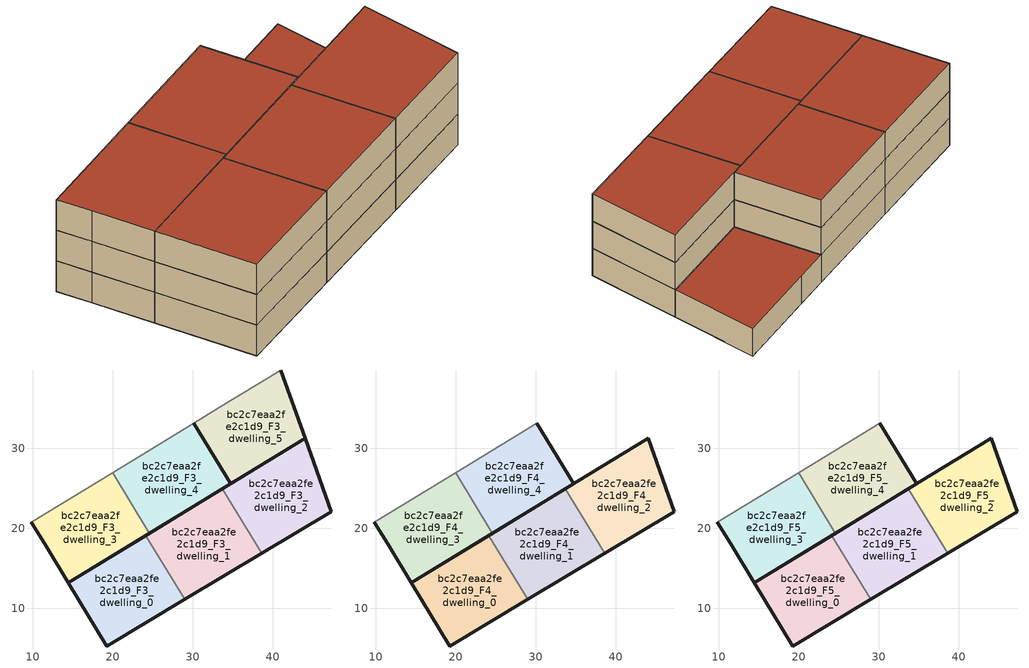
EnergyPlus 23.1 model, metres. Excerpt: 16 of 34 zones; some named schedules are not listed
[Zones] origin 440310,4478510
bc2c7eaa2fe2c1d9_F3_dwelling_0
 floor to bc2c7eaa2fe2c1d9_F2_dwelling_0 (EU_floor_Construction): 28.99,11.11 24.13,19.09 14.45,13.19 19.27,5.28 z9
 wall outside (EU_wall_Construction): 28.99,11.11 19.27,5.28 14.46,13.19 24.13,19.09 z9:12
 wall to bc2c7eaa2fe2c1d9_F3_dwelling_1 (EU_wall_Construction): 24.13,19.09 28.99,11.11 z9:12
bc2c7eaa2fe2c1d9_F3_dwelling_1
 floor to bc2c7eaa2fe2c1d9_F2_dwelling_1 (EU_floor_Construction): 38.62,16.88 33.72,24.93 24.13,19.09 28.99,11.11 z9
 wall outside (EU_wall_Construction): 38.62,16.88 28.99,11.11 / 24.13,19.09 33.72,24.93 z9:12
 wall to bc2c7eaa2fe2c1d9_F3_dwelling_2 (EU_wall_Construction): 33.72,24.93 38.63,16.88 z9:12
bc2c7eaa2fe2c1d9_F3_dwelling_2
 floor to bc2c7eaa2fe2c1d9_F2_dwelling_2 (EU_floor_Construction): 47.32,22.08 44.08,31.24 33.72,24.93 38.62,16.88 z9
 wall outside (EU_wall_Construction): 33.72,24.93 44.08,31.24 47.32,22.08 38.62,16.88 z9:12
bc2c7eaa2fe2c1d9_F3_dwelling_3
 floor to bc2c7eaa2fe2c1d9_F2_dwelling_3 (EU_floor_Construction): 24.59,19.37 19.97,26.95 9.83,20.77 11.5,18.05 14.45,13.19 z9
 wall outside (EU_wall_Construction): 24.59,19.37 14.46,13.19 11.5,18.05 9.83,20.77 z9:12
 wall adiabatic (EU_wall_Construction): 9.83,20.77 19.97,26.95 z9:12
 wall to bc2c7eaa2fe2c1d9_F3_dwelling_4 (EU_wall_Construction): 19.97,26.95 24.59,19.37 z9:12
bc2c7eaa2fe2c1d9_F3_dwelling_4
 floor to bc2c7eaa2fe2c1d9_F2_dwelling_4 (EU_floor_Construction): 34.73,25.55 30.12,33.13 19.97,26.95 24.59,19.37 z9
 wall outside (EU_wall_Construction): 34.73,25.55 24.59,19.37 / 30.12,33.13 34.74,25.55 z9:12
 wall adiabatic (EU_wall_Construction): 19.97,26.95 30.12,33.13 z9:12
bc2c7eaa2fe2c1d9_F3_dwelling_5
 floor to bc2c7eaa2fe2c1d9_F2_dwelling_5 (EU_floor_Construction): 44.08,31.24 41.05,39.81 33.29,35.06 30.12,33.13 34.73,25.55 z9
 wall outside (EU_wall_Construction): 41.05,39.81 44.08,31.24 34.73,25.55 / 34.74,25.55 30.12,33.13 z9:12
 wall adiabatic (EU_wall_Construction): 30.12,33.13 33.29,35.06 41.05,39.81 z9:12
 roof outside (EU_roof_Construction): 41.05,39.81 44.08,31.24 34.73,25.55 30.12,33.13 33.29,35.06 z12
bc2c7eaa2fe2c1d9_F4_dwelling_0
 floor to bc2c7eaa2fe2c1d9_F3_dwelling_0 (EU_floor_Construction): 28.99,11.11 24.13,19.09 14.45,13.19 19.27,5.28 z12
 wall outside (EU_wall_Construction): 28.99,11.11 19.27,5.28 14.46,13.19 24.13,19.09 z12:15
 wall to bc2c7eaa2fe2c1d9_F4_dwelling_1 (EU_wall_Construction): 24.13,19.09 28.99,11.11 z12:15
bc2c7eaa2fe2c1d9_F4_dwelling_1
 floor to bc2c7eaa2fe2c1d9_F3_dwelling_1 (EU_floor_Construction): 38.62,16.88 33.72,24.93 24.13,19.09 28.99,11.11 z12
 wall outside (EU_wall_Construction): 38.62,16.88 28.99,11.11 / 24.13,19.09 33.72,24.93 z12:15
 wall to bc2c7eaa2fe2c1d9_F4_dwelling_2 (EU_wall_Construction): 33.72,24.93 38.63,16.88 z12:15
bc2c7eaa2fe2c1d9_F4_dwelling_2
 floor to bc2c7eaa2fe2c1d9_F3_dwelling_2 (EU_floor_Construction): 47.32,22.08 44.08,31.24 33.72,24.93 38.62,16.88 z12
 wall outside (EU_wall_Construction): 33.72,24.93 44.08,31.24 47.32,22.08 38.62,16.88 z12:15
bc2c7eaa2fe2c1d9_F4_dwelling_3
 floor to bc2c7eaa2fe2c1d9_F3_dwelling_3 (EU_floor_Construction): 24.59,19.37 19.97,26.95 9.83,20.77 11.5,18.05 14.45,13.19 z12
 wall outside (EU_wall_Construction): 24.59,19.37 14.46,13.19 11.5,18.05 9.83,20.77 z12:15
 wall adiabatic (EU_wall_Construction): 9.83,20.77 19.97,26.95 z12:15
 wall to bc2c7eaa2fe2c1d9_F4_dwelling_4 (EU_wall_Construction): 19.97,26.95 24.59,19.37 z12:15
bc2c7eaa2fe2c1d9_F4_dwelling_4
 floor to bc2c7eaa2fe2c1d9_F3_dwelling_4 (EU_floor_Construction): 34.73,25.55 30.12,33.13 19.97,26.95 24.59,19.37 z12
 wall outside (EU_wall_Construction): 30.12,33.13 34.73,25.55 24.59,19.37 z12:15
 wall adiabatic (EU_wall_Construction): 19.97,26.95 30.12,33.13 z12:15
bc2c7eaa2fe2c1d9_F5_dwelling_0
 floor to bc2c7eaa2fe2c1d9_F4_dwelling_0 (EU_floor_Construction): 28.99,11.11 24.13,19.09 14.45,13.19 19.27,5.28 z15
 wall outside (EU_wall_Construction): 28.99,11.11 19.27,5.28 14.46,13.19 24.13,19.09 z15:18
 wall to bc2c7eaa2fe2c1d9_F5_dwelling_1 (EU_wall_Construction): 24.13,19.09 28.99,11.11 z15:18
 roof outside (EU_roof_Construction): 24.13,19.09 28.99,11.11 19.27,5.28 14.46,13.19 z18
bc2c7eaa2fe2c1d9_F5_dwelling_1
 floor to bc2c7eaa2fe2c1d9_F4_dwelling_1 (EU_floor_Construction): 38.62,16.88 33.72,24.93 24.13,19.09 28.99,11.11 z15
 wall outside (EU_wall_Construction): 38.62,16.88 28.99,11.11 / 24.13,19.09 33.72,24.93 z15:18
 wall to bc2c7eaa2fe2c1d9_F5_dwelling_2 (EU_wall_Construction): 33.72,24.93 38.63,16.88 z15:18
 roof outside (EU_roof_Construction): 33.72,24.93 38.62,16.88 28.99,11.11 24.13,19.09 z18
bc2c7eaa2fe2c1d9_F5_dwelling_2
 floor to bc2c7eaa2fe2c1d9_F4_dwelling_2 (EU_floor_Construction): 47.32,22.08 44.08,31.24 33.72,24.93 38.62,16.88 z15
 wall outside (EU_wall_Construction): 33.72,24.93 44.08,31.24 47.32,22.08 38.62,16.88 z15:18
 roof outside (EU_roof_Construction): 44.08,31.24 47.32,22.08 38.62,16.88 33.72,24.93 z18
bc2c7eaa2fe2c1d9_F5_dwelling_3
 floor to bc2c7eaa2fe2c1d9_F4_dwelling_3 (EU_floor_Construction): 24.59,19.37 19.97,26.95 9.83,20.77 11.5,18.05 14.45,13.19 z15
 wall outside (EU_wall_Construction): 24.59,19.37 14.46,13.19 11.5,18.05 9.83,20.77 z15:18
 wall adiabatic (EU_wall_Construction): 9.83,20.77 19.97,26.95 z15:18
 wall to bc2c7eaa2fe2c1d9_F5_dwelling_4 (EU_wall_Construction): 19.97,26.95 24.59,19.37 z15:18
 roof outside (EU_roof_Construction): 19.97,26.95 24.59,19.37 14.46,13.19 11.5,18.05 9.83,20.77 z18
bc2c7eaa2fe2c1d9_F5_dwelling_4
 floor to bc2c7eaa2fe2c1d9_F4_dwelling_4 (EU_floor_Construction): 34.73,25.55 30.12,33.13 19.97,26.95 24.59,19.37 z15
 wall outside (EU_wall_Construction): 30.12,33.13 34.73,25.55 24.59,19.37 z15:18
 wall adiabatic (EU_wall_Construction): 19.97,26.95 30.12,33.13 z15:18
 roof outside (EU_roof_Construction): 30.12,33.13 34.73,25.55 24.59,19.37 19.97,26.95 z18
[Building]
EU S2 Campaign: North Axis=0; Terrain=City; Solar Distribution=FullExterior
[Site:Location]
Madrid: Latitude=40.5; Longitude=-3.5; Time Zone=1; Elevation=609
[SizingPeriod:WeatherFileDays]
AnnualSizingPeriod: Begin Month=1; Begin Day of Month=1; End Month=12; End Day of Month=31; Day of Week for Start Day=Monday; Use Weather File Daylight Saving Period=No; Use Weather File Rain and Snow Indicators=No
[MATERIAL]
EU_InternalMass_Material: Roughness=MediumRough; Thickness=0.1; Conductivity=1; Density=1800; Specific Heat=900; Thermal Absorptance=0.9; Solar Absorptance=0.7; Visible Absorptance=0.7
[MATERIAL:NOMASS] Roughness=MediumRough; Thermal Absorptance=0.9; Solar Absorptance=0.7; Visible Absorptance=0.7
Name | Thermal Resistance
EU_wall_NoMass | 0.609216
EU_roof_NoMass | 0.513268
EU_floor_NoMass | 0.568163
[CONSTRUCTION]
EU_wall_Construction: EU_wall_NoMass
EU_roof_Construction: EU_roof_NoMass
EU_floor_Construction: EU_floor_NoMass
EU_InternalMass_Construction: EU_InternalMass_Material
[ZONE] Type=1; Multiplier=1; Ceiling Height=autocalculate; Floor Area=autocalculate; Part of Total Floor Area=Yes
Name | Volume
bc2c7eaa2fe2c1d9_F3_dwelling_0; bc2c7eaa2fe2c1d9_F4_dwelling_0; bc2c7eaa2fe2c1d9_F5_dwelling_0 | 316.265
bc2c7eaa2fe2c1d9_F3_dwelling_1; bc2c7eaa2fe2c1d9_F4_dwelling_1; bc2c7eaa2fe2c1d9_F5_dwelling_1 | 316.295
bc2c7eaa2fe2c1d9_F3_dwelling_2; bc2c7eaa2fe2c1d9_F4_dwelling_2; bc2c7eaa2fe2c1d9_F5_dwelling_2 | 316.278
bc2c7eaa2fe2c1d9_F3_dwelling_3; bc2c7eaa2fe2c1d9_F4_dwelling_3; bc2c7eaa2fe2c1d9_F5_dwelling_3 | 316.269
bc2c7eaa2fe2c1d9_F3_dwelling_4; bc2c7eaa2fe2c1d9_F4_dwelling_4; bc2c7eaa2fe2c1d9_F5_dwelling_4 | 316.26
bc2c7eaa2fe2c1d9_F3_dwelling_5 | 316.271
[INTERNALMASS] Construction=EU_InternalMass_Construction
Name | Zone or ZoneList | Surface Area
bc2c7eaa2fe2c1d9_F3_dwelling_0_EU_InternalMass | bc2c7eaa2fe2c1d9_F3_dwelling_0 | 105.422
bc2c7eaa2fe2c1d9_F3_dwelling_1_EU_InternalMass | bc2c7eaa2fe2c1d9_F3_dwelling_1 | 105.431
bc2c7eaa2fe2c1d9_F3_dwelling_2_EU_InternalMass | bc2c7eaa2fe2c1d9_F3_dwelling_2 | 105.426
bc2c7eaa2fe2c1d9_F3_dwelling_3_EU_InternalMass | bc2c7eaa2fe2c1d9_F3_dwelling_3 | 105.423
bc2c7eaa2fe2c1d9_F3_dwelling_4_EU_InternalMass | bc2c7eaa2fe2c1d9_F3_dwelling_4 | 105.42
bc2c7eaa2fe2c1d9_F3_dwelling_5_EU_InternalMass | bc2c7eaa2fe2c1d9_F3_dwelling_5 | 105.424
bc2c7eaa2fe2c1d9_F4_dwelling_0_EU_InternalMass | bc2c7eaa2fe2c1d9_F4_dwelling_0 | 105.422
bc2c7eaa2fe2c1d9_F4_dwelling_1_EU_InternalMass | bc2c7eaa2fe2c1d9_F4_dwelling_1 | 105.431
bc2c7eaa2fe2c1d9_F4_dwelling_2_EU_InternalMass | bc2c7eaa2fe2c1d9_F4_dwelling_2 | 105.426
bc2c7eaa2fe2c1d9_F4_dwelling_3_EU_InternalMass | bc2c7eaa2fe2c1d9_F4_dwelling_3 | 158.143
bc2c7eaa2fe2c1d9_F4_dwelling_4_EU_InternalMass | bc2c7eaa2fe2c1d9_F4_dwelling_4 | 158.139
bc2c7eaa2fe2c1d9_F5_dwelling_0_EU_InternalMass | bc2c7eaa2fe2c1d9_F5_dwelling_0 | 105.422
bc2c7eaa2fe2c1d9_F5_dwelling_1_EU_InternalMass | bc2c7eaa2fe2c1d9_F5_dwelling_1 | 105.431
bc2c7eaa2fe2c1d9_F5_dwelling_2_EU_InternalMass | bc2c7eaa2fe2c1d9_F5_dwelling_2 | 105.426
bc2c7eaa2fe2c1d9_F5_dwelling_3_EU_InternalMass | bc2c7eaa2fe2c1d9_F5_dwelling_3 | 158.143
bc2c7eaa2fe2c1d9_F5_dwelling_4_EU_InternalMass | bc2c7eaa2fe2c1d9_F5_dwelling_4 | 158.139
[OTHEREQUIPMENT] Fuel Type=Electricity; Design Level Calculation Method=Watts/Area; Power per Zone Floor Area=1; Fraction Latent=0; Fraction Radiant=0; Fraction Lost=0; Carbon Dioxide Generation Rate=0; EndUse Subcategory=EU_Step8_InternalGains
Name | Zone or ZoneList or Space or SpaceList | Schedule
EU_Step8_InternalGain_bc2c7eaa2fe2c1d9_F3_dwelling_0_f000 | bc2c7eaa2fe2c1d9_F3_dwelling_0 | EU_Step8_GainSchedule_bc2c7eaa2fe2c1d9_F3_dwelling_0_f000
EU_Step8_InternalGain_bc2c7eaa2fe2c1d9_F3_dwelling_1_f000 | bc2c7eaa2fe2c1d9_F3_dwelling_1 | EU_Step8_GainSchedule_bc2c7eaa2fe2c1d9_F3_dwelling_1_f000
EU_Step8_InternalGain_bc2c7eaa2fe2c1d9_F3_dwelling_2_f000 | bc2c7eaa2fe2c1d9_F3_dwelling_2 | EU_Step8_GainSchedule_bc2c7eaa2fe2c1d9_F3_dwelling_2_f000
EU_Step8_InternalGain_bc2c7eaa2fe2c1d9_F3_dwelling_3_f000 | bc2c7eaa2fe2c1d9_F3_dwelling_3 | EU_Step8_GainSchedule_bc2c7eaa2fe2c1d9_F3_dwelling_3_f000
EU_Step8_InternalGain_bc2c7eaa2fe2c1d9_F3_dwelling_4_f000 | bc2c7eaa2fe2c1d9_F3_dwelling_4 | EU_Step8_GainSchedule_bc2c7eaa2fe2c1d9_F3_dwelling_4_f000
EU_Step8_InternalGain_bc2c7eaa2fe2c1d9_F3_dwelling_5_f000 | bc2c7eaa2fe2c1d9_F3_dwelling_5 | EU_Step8_GainSchedule_bc2c7eaa2fe2c1d9_F3_dwelling_5_f000
EU_Step8_InternalGain_bc2c7eaa2fe2c1d9_F4_dwelling_0_f000 | bc2c7eaa2fe2c1d9_F4_dwelling_0 | EU_Step8_GainSchedule_bc2c7eaa2fe2c1d9_F4_dwelling_0_f000
EU_Step8_InternalGain_bc2c7eaa2fe2c1d9_F4_dwelling_1_f000 | bc2c7eaa2fe2c1d9_F4_dwelling_1 | EU_Step8_GainSchedule_bc2c7eaa2fe2c1d9_F4_dwelling_1_f000
EU_Step8_InternalGain_bc2c7eaa2fe2c1d9_F4_dwelling_2_f000 | bc2c7eaa2fe2c1d9_F4_dwelling_2 | EU_Step8_GainSchedule_bc2c7eaa2fe2c1d9_F4_dwelling_2_f000
EU_Step8_InternalGain_bc2c7eaa2fe2c1d9_F4_dwelling_3_f000 | bc2c7eaa2fe2c1d9_F4_dwelling_3 | EU_Step8_GainSchedule_bc2c7eaa2fe2c1d9_F4_dwelling_3_f000
EU_Step8_InternalGain_bc2c7eaa2fe2c1d9_F4_dwelling_4_f000 | bc2c7eaa2fe2c1d9_F4_dwelling_4 | EU_Step8_GainSchedule_bc2c7eaa2fe2c1d9_F4_dwelling_4_f000
EU_Step8_InternalGain_bc2c7eaa2fe2c1d9_F5_dwelling_0_f000 | bc2c7eaa2fe2c1d9_F5_dwelling_0 | EU_Step8_GainSchedule_bc2c7eaa2fe2c1d9_F5_dwelling_0_f000
EU_Step8_InternalGain_bc2c7eaa2fe2c1d9_F5_dwelling_1_f000 | bc2c7eaa2fe2c1d9_F5_dwelling_1 | EU_Step8_GainSchedule_bc2c7eaa2fe2c1d9_F5_dwelling_1_f000
EU_Step8_InternalGain_bc2c7eaa2fe2c1d9_F5_dwelling_2_f000 | bc2c7eaa2fe2c1d9_F5_dwelling_2 | EU_Step8_GainSchedule_bc2c7eaa2fe2c1d9_F5_dwelling_2_f000
EU_Step8_InternalGain_bc2c7eaa2fe2c1d9_F5_dwelling_3_f000 | bc2c7eaa2fe2c1d9_F5_dwelling_3 | EU_Step8_GainSchedule_bc2c7eaa2fe2c1d9_F5_dwelling_3_f000
EU_Step8_InternalGain_bc2c7eaa2fe2c1d9_F5_dwelling_4_f000 | bc2c7eaa2fe2c1d9_F5_dwelling_4 | EU_Step8_GainSchedule_bc2c7eaa2fe2c1d9_F5_dwelling_4_f000
[ZONEVENTILATION:DESIGNFLOWRATE] Schedule=EU_AlwaysOn; Design Flow Rate Calculation Method=AirChanges/Hour; Air Changes per Hour=0.752966; Ventilation Type=Natural; Fan Pressure Rise=0; Fan Total Efficiency=1; Constant Term Coefficient=1; Temperature Term Coefficient=0; Velocity Term Coefficient=0; Velocity Squared Term Coefficient=0; Minimum Indoor Temperature=-100; Maximum Indoor Temperature=100; Delta Temperature=-100; Minimum Outdoor Temperature=-100; Maximum Outdoor Temperature=100; Maximum Wind Speed=40
Name | Zone or ZoneList or Space or SpaceList
EU_ConstantAir_bc2c7eaa2fe2c1d9_F3_dwelling_0 | bc2c7eaa2fe2c1d9_F3_dwelling_0
EU_ConstantAir_bc2c7eaa2fe2c1d9_F3_dwelling_1 | bc2c7eaa2fe2c1d9_F3_dwelling_1
EU_ConstantAir_bc2c7eaa2fe2c1d9_F3_dwelling_2 | bc2c7eaa2fe2c1d9_F3_dwelling_2
EU_ConstantAir_bc2c7eaa2fe2c1d9_F3_dwelling_3 | bc2c7eaa2fe2c1d9_F3_dwelling_3
EU_ConstantAir_bc2c7eaa2fe2c1d9_F3_dwelling_4 | bc2c7eaa2fe2c1d9_F3_dwelling_4
EU_ConstantAir_bc2c7eaa2fe2c1d9_F3_dwelling_5 | bc2c7eaa2fe2c1d9_F3_dwelling_5
EU_ConstantAir_bc2c7eaa2fe2c1d9_F4_dwelling_0 | bc2c7eaa2fe2c1d9_F4_dwelling_0
EU_ConstantAir_bc2c7eaa2fe2c1d9_F4_dwelling_1 | bc2c7eaa2fe2c1d9_F4_dwelling_1
EU_ConstantAir_bc2c7eaa2fe2c1d9_F4_dwelling_2 | bc2c7eaa2fe2c1d9_F4_dwelling_2
EU_ConstantAir_bc2c7eaa2fe2c1d9_F4_dwelling_3 | bc2c7eaa2fe2c1d9_F4_dwelling_3
EU_ConstantAir_bc2c7eaa2fe2c1d9_F4_dwelling_4 | bc2c7eaa2fe2c1d9_F4_dwelling_4
EU_ConstantAir_bc2c7eaa2fe2c1d9_F5_dwelling_0 | bc2c7eaa2fe2c1d9_F5_dwelling_0
EU_ConstantAir_bc2c7eaa2fe2c1d9_F5_dwelling_1 | bc2c7eaa2fe2c1d9_F5_dwelling_1
EU_ConstantAir_bc2c7eaa2fe2c1d9_F5_dwelling_2 | bc2c7eaa2fe2c1d9_F5_dwelling_2
EU_ConstantAir_bc2c7eaa2fe2c1d9_F5_dwelling_3 | bc2c7eaa2fe2c1d9_F5_dwelling_3
EU_ConstantAir_bc2c7eaa2fe2c1d9_F5_dwelling_4 | bc2c7eaa2fe2c1d9_F5_dwelling_4
[HVACTEMPLATE:ZONE:IDEALLOADSAIRSYSTEM] System Availability Schedule=EU_AlwaysOn; Maximum Heating Supply Air Temperature=50; Minimum Cooling Supply Air Temperature=13; Maximum Heating Supply Air Humidity Ratio=0.0156; Minimum Cooling Supply Air Humidity Ratio=0.0077; Heating Limit=NoLimit; Cooling Limit=NoLimit; Heating Availability Schedule=EU_AlwaysOn; Cooling Availability Schedule=EU_CoolingOff; Dehumidification Control Type=ConstantSensibleHeatRatio; Cooling Sensible Heat Ratio=0.7; Dehumidification Setpoint=60; Humidification Control Type=None; Humidification Setpoint=30; Outdoor Air Method=None; Outdoor Air Flow Rate per Person=0.00944; Outdoor Air Flow Rate per Zone Floor Area=0; Outdoor Air Flow Rate per Zone=0; Demand Controlled Ventilation Type=None; Outdoor Air Economizer Type=NoEconomizer; Heat Recovery Type=None; Sensible Heat Recovery Effectiveness=0.7; Latent Heat Recovery Effectiveness=0.65
Name | Template Thermostat
bc2c7eaa2fe2c1d9_F3_dwelling_0 | EU_HeatOnly_bc2c7eaa2fe2c1d9_F3_dwelling_0
bc2c7eaa2fe2c1d9_F3_dwelling_1 | EU_HeatOnly_bc2c7eaa2fe2c1d9_F3_dwelling_1
bc2c7eaa2fe2c1d9_F3_dwelling_2 | EU_HeatOnly_bc2c7eaa2fe2c1d9_F3_dwelling_2
bc2c7eaa2fe2c1d9_F3_dwelling_3 | EU_HeatOnly_bc2c7eaa2fe2c1d9_F3_dwelling_3
bc2c7eaa2fe2c1d9_F3_dwelling_4 | EU_HeatOnly_bc2c7eaa2fe2c1d9_F3_dwelling_4
bc2c7eaa2fe2c1d9_F3_dwelling_5 | EU_HeatOnly_bc2c7eaa2fe2c1d9_F3_dwelling_5
bc2c7eaa2fe2c1d9_F4_dwelling_0 | EU_HeatOnly_bc2c7eaa2fe2c1d9_F4_dwelling_0
bc2c7eaa2fe2c1d9_F4_dwelling_1 | EU_HeatOnly_bc2c7eaa2fe2c1d9_F4_dwelling_1
bc2c7eaa2fe2c1d9_F4_dwelling_2 | EU_HeatOnly_bc2c7eaa2fe2c1d9_F4_dwelling_2
bc2c7eaa2fe2c1d9_F4_dwelling_3 | EU_HeatOnly_bc2c7eaa2fe2c1d9_F4_dwelling_3
bc2c7eaa2fe2c1d9_F4_dwelling_4 | EU_HeatOnly_bc2c7eaa2fe2c1d9_F4_dwelling_4
bc2c7eaa2fe2c1d9_F5_dwelling_0 | EU_HeatOnly_bc2c7eaa2fe2c1d9_F5_dwelling_0
bc2c7eaa2fe2c1d9_F5_dwelling_1 | EU_HeatOnly_bc2c7eaa2fe2c1d9_F5_dwelling_1
bc2c7eaa2fe2c1d9_F5_dwelling_2 | EU_HeatOnly_bc2c7eaa2fe2c1d9_F5_dwelling_2
bc2c7eaa2fe2c1d9_F5_dwelling_3 | EU_HeatOnly_bc2c7eaa2fe2c1d9_F5_dwelling_3
bc2c7eaa2fe2c1d9_F5_dwelling_4 | EU_HeatOnly_bc2c7eaa2fe2c1d9_F5_dwelling_4
[SIZING:ZONE] Zone Cooling Design Supply Air Temperature Input Method=SupplyAirTemperature; Zone Cooling Design Supply Air Temperature=13; Zone Heating Design Supply Air Temperature Input Method=SupplyAirTemperature; Zone Heating Design Supply Air Temperature=50; Zone Cooling Design Supply Air Humidity Ratio=0.008; Zone Heating Design Supply Air Humidity Ratio=0.008; Cooling Design Air Flow Method=DesignDay; Cooling Design Air Flow Rate=0; Cooling Minimum Air Flow per Zone Floor Area=0.000762; Cooling Minimum Air Flow=0; Cooling Minimum Air Flow Fraction=0.2; Heating Design Air Flow Method=DesignDay; Heating Design Air Flow Rate=0; Heating Maximum Air Flow per Zone Floor Area=0.002032; Heating Maximum Air Flow=0.141576; Heating Maximum Air Flow Fraction=0.3; Account for Dedicated Outdoor Air System=No; Dedicated Outdoor Air System Control Strategy=NeutralSupplyAir; Dedicated Outdoor Air Low Setpoint Temperature for Design=autosize; Dedicated Outdoor Air High Setpoint Temperature for Design=autosize; Zone Load Sizing Method=Sensible Load Only No Latent Load; Zone Latent Cooling Design Supply Air Humidity Ratio Input Method=HumidityRatioDifference; Zone Cooling Design Supply Air Humidity Ratio Difference=0.005; Zone Latent Heating Design Supply Air Humidity Ratio Input Method=HumidityRatioDifference; Zone Humidification Design Supply Air Humidity Ratio Difference=0.005
bc2c7eaa2fe2c1d9_F3_dwelling_0; bc2c7eaa2fe2c1d9_F3_dwelling_1; bc2c7eaa2fe2c1d9_F3_dwelling_2; bc2c7eaa2fe2c1d9_F3_dwelling_3; bc2c7eaa2fe2c1d9_F3_dwelling_4; bc2c7eaa2fe2c1d9_F3_dwelling_5; bc2c7eaa2fe2c1d9_F4_dwelling_0; bc2c7eaa2fe2c1d9_F4_dwelling_1; bc2c7eaa2fe2c1d9_F4_dwelling_2; bc2c7eaa2fe2c1d9_F4_dwelling_3; bc2c7eaa2fe2c1d9_F4_dwelling_4; bc2c7eaa2fe2c1d9_F5_dwelling_0; bc2c7eaa2fe2c1d9_F5_dwelling_1; bc2c7eaa2fe2c1d9_F5_dwelling_2; bc2c7eaa2fe2c1d9_F5_dwelling_3; bc2c7eaa2fe2c1d9_F5_dwelling_4
[SCHEDULE:FILE] Column Number=1; Rows to Skip at Top=0; Number of Hours of Data=8760; Column Separator=Comma; Interpolate to Timestep=No; Minutes per Item=60; Adjust Schedule for Daylight Savings=Yes
Name | File
EU_Step8_GainSchedule_bc2c7eaa2fe2c1d9_F3_dwelling_0_f000 | ../../schedules/bc2c7eaa2fe2c1d9/bc2c7eaa2fe2c1d9_F3_dwelling_0_f000_gain.csv
EU_Step8_GainSchedule_bc2c7eaa2fe2c1d9_F3_dwelling_1_f000 | ../../schedules/bc2c7eaa2fe2c1d9/bc2c7eaa2fe2c1d9_F3_dwelling_1_f000_gain.csv
EU_Step8_GainSchedule_bc2c7eaa2fe2c1d9_F3_dwelling_2_f000 | ../../schedules/bc2c7eaa2fe2c1d9/bc2c7eaa2fe2c1d9_F3_dwelling_2_f000_gain.csv
EU_Step8_GainSchedule_bc2c7eaa2fe2c1d9_F3_dwelling_3_f000 | ../../schedules/bc2c7eaa2fe2c1d9/bc2c7eaa2fe2c1d9_F3_dwelling_3_f000_gain.csv
EU_Step8_GainSchedule_bc2c7eaa2fe2c1d9_F3_dwelling_4_f000 | ../../schedules/bc2c7eaa2fe2c1d9/bc2c7eaa2fe2c1d9_F3_dwelling_4_f000_gain.csv
EU_Step8_GainSchedule_bc2c7eaa2fe2c1d9_F3_dwelling_5_f000 | ../../schedules/bc2c7eaa2fe2c1d9/bc2c7eaa2fe2c1d9_F3_dwelling_5_f000_gain.csv
